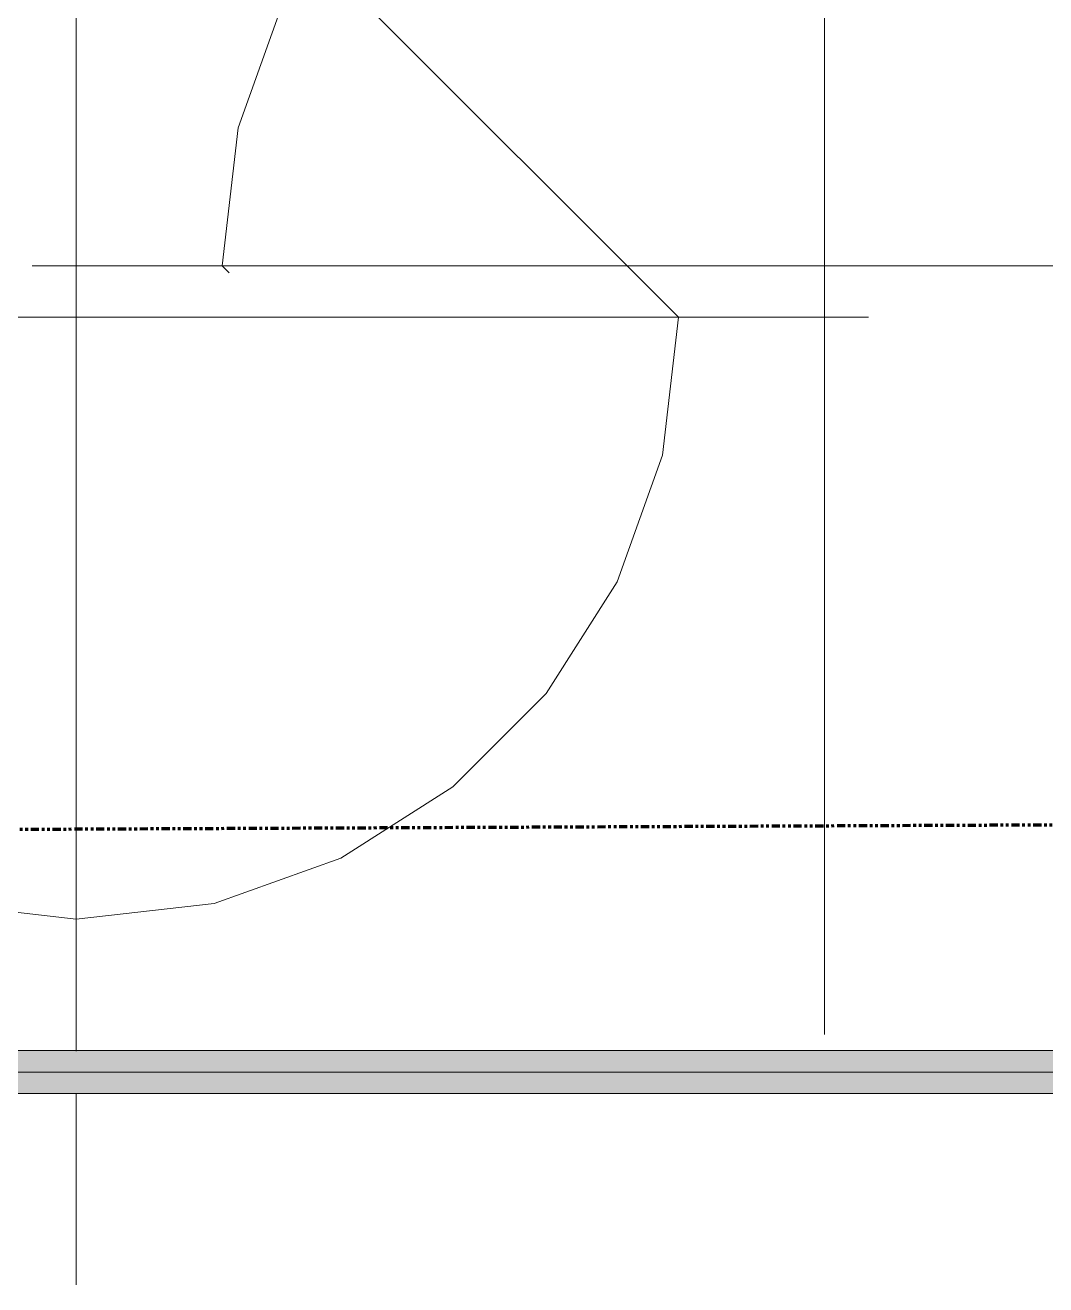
# Model space of a CAD drawing. Header units: inches. Extents: x 9391 to 11530, y 1186 to 2858.
# Drawn here: x 11061.4 to 11108.2, y 2594.8 to 2652.6 of the extents above; entities that cross this region are included whole.
import ezdxf

# ---------------------------------------------------------------- set-up
doc = ezdxf.new("R2010")
doc.units = ezdxf.units.IN
doc.header["$MEASUREMENT"] = 0
doc.linetypes.add('Double Dash 3_8_', pattern=[1, 0.375, -0.125, 0.125, -0.125, 0.125, -0.125])
for name, color, linetype, lineweight in [('A-DETL-GENF-1', 254, 'Continuous', 9), ('A-DETL-GENF-3', 9, 'Continuous', 9), ('A-FLOR-HRAL', 11, 'Continuous', 9), ('C-PROP-LINE', 91, 'Double Dash 3_8_', 211)]:
    doc.layers.add(name, color=color, linetype=linetype, lineweight=lineweight)

# ---------------------------------------------------------------- blocks, each defined once
blk = doc.blocks.new('meyer lilac 26082 - meyer lilac 26082-1542758-FLOOR PLAN - ROOF')
at = {"layer": 'A-DETL-GENF-1'}
for p, q in [((0.001, 15.374), (0.001, 4.895)), ((0.001, 3.367), (0.001, 12.099)), ((0.001, 4.895), (0.001, 1.62)), ((0.001, -12.569), (0.001, 3.367)), ((0.001, -0.202), (0.001, 1.62)), ((-32.105, 0), (-26.682, 0)), ((-26.682, 0), (-18.901, 0)), ((-18.901, 0), (-12.299, 0)), ((-12.299, 0), (-3.811, 0)), ((-3.811, 0), (2.084, 0)), ((2.084, 0), (8.214, 0)), ((8.214, 0), (15.995, 0)), ((-28.568, 0), (-36.349, 0)), ((-36.349, 0), (-31.398, 0)), ((-31.398, 0), (-35.642, 0)), ((-35.642, 0), (-33.284, 0)), ((-33.284, 0), (-32.105, 0)), ((-26.918, 0), (-28.568, 0)), ((-18.194, 0), (-26.918, 0)), ((-10.177, 0), (-18.194, 0)), ((-3.339, 0), (-10.177, 0)), ((-3.339, 0), (3.97, 0)), ((7.979, 0), (3.97, 0)), ((12.93, 0), (7.979, 0)), ((0.001, -3.819), (0.001, -7.985)), ((0.001, -7.985), (0.001, -13.661)), ((0.001, -20.21), (0.001, -12.569)), ((0.001, -16.062), (0.001, -13.224)), ((0.001, -13.224), (0.001, -18.027)), ((0.001, -13.661), (0.001, -16.062)), ((0.001, -18.027), (0.001, -23.921)), ((0.001, -24.576), (0.001, -20.21)), ((0.001, -23.921), (0.001, -22.175)), ((0.001, -22.175), (0.001, -29.16)), ((0.001, -32.872), (0.001, -24.576)), ((0.001, -29.16), (0.001, -35.273)), ((0.001, -35.273), (0.001, -32.872))]:
    blk.add_line(p, q, dxfattribs=at)
at = {"layer": 'A-DETL-GENF-3'}
for p, q in [((-26.902, 6.331), (-24.821, 12.146)), ((-27.632, 0), (-26.902, 6.331)), ((-27.632, 0), (-27.311, -0.321))]:
    blk.add_line(p, q, dxfattribs=at)
blk = doc.blocks.new('meyer lilac 26082 - meyer lilac 26082-V97-FLOOR PLAN - ROOF')
at = {"layer": 'A-DETL-GENF-1'}
for p, q in [((0.001, 36.767), (0.001, 44.408)), ((0.001, 44.408), (0.001, 42.968)), ((0.001, 42.968), (0.001, 41.592)), ((0.001, 41.685), (0.001, 42.662)), ((0.001, 42.662), (0.001, 35.627)), ((0.001, 40.745), (0.001, 41.685)), ((0.001, 41.592), (0.001, 40.341)), ((0.001, 39.878), (0.001, 40.745)), ((0.001, 40.341), (0.001, 39.279)), ((0.001, 39.119), (0.001, 39.878)), ((0.001, 39.279), (0.001, 38.47)), ((0.001, 38.506), (0.001, 39.119)), ((0.001, 38.073), (0.001, 38.506)), ((0.001, 38.47), (0.001, 37.975)), ((0.001, 37.859), (0.001, 38.073)), ((0.001, 37.975), (0.001, 37.859)), ((0.001, 35.627), (0.001, 36.767)), ((0.001, 19.303), (0.001, 33.688)), ((0.001, 33.688), (0.001, 18.648)), ((-6.331, 26.902), (0, 27.632)), ((0, 27.632), (6.331, 26.902)), ((-12.146, 24.821), (-6.331, 26.902)), ((-17.277, 21.557), (-12.146, 24.821)), ((-21.557, 17.277), (-17.277, 21.557)), ((0.001, 12.099), (0.001, 19.303)), ((0.001, 18.648), (0.001, 15.374)), ((-24.821, 12.146), (-21.557, 17.277)), ((0.001, 15.374), (0.001, 4.895)), ((-26.902, 6.331), (-24.821, 12.146)), ((0.001, 3.367), (0.001, 12.099)), ((-27.632, 0), (-26.902, 6.331)), ((0.001, 4.895), (0.001, 1.62)), ((0.001, -12.569), (0.001, 3.367)), ((0.001, -2.309), (0.001, 1.62)), ((-32.105, 0), (-26.682, 0)), ((-26.682, 0), (-18.901, 0)), ((-18.901, 0), (-12.299, 0)), ((-12.299, 0), (-3.811, 0)), ((-3.811, 0), (2.084, 0)), ((2.084, 0), (8.214, 0)), ((-28.568, 0), (-36.349, 0)), ((-36.349, 0), (-31.398, 0)), ((-31.398, 0), (-35.642, 0)), ((-35.642, 0), (-33.284, 0)), ((-33.284, 0), (-32.105, 0)), ((-26.918, 0), (-28.568, 0)), ((-27.632, 0), (0, -27.632)), ((-18.194, 0), (-26.918, 0)), ((-10.177, 0), (-18.194, 0)), ((-3.339, 0), (-10.177, 0)), ((-3.339, 0), (3.97, 0)), ((0.001, -2.309), (0.001, -7.985)), ((0.001, -7.985), (0.001, -13.661)), ((0.001, -20.21), (0.001, -12.569)), ((0.001, -16.062), (0.001, -13.224)), ((0.001, -13.224), (0.001, -18.027))]:
    blk.add_line(p, q, dxfattribs=at)
blk = doc.blocks.new('Railing - Railing-1679211-FLOOR PLAN - ROOF')
at = {"layer": 'A-FLOR-HRAL'}
blk.add_hatch(color=256, dxfattribs=at).paths.add_polyline_path([(-2604.579, 11250.367), (-2604.579, 11314.311), (-2605.564, 11315.248), (-2605.545, 11294.054), (-2605.563, 11288.435), (-2605.564, 11246.879), (-2605.539, 10123.782), (-2604.579, 10123.782), (-2604.579, 11249.204)], flags=0)
h = blk.add_hatch(color=256, dxfattribs=at)
h.paths.add_polyline_path([(-2604.579, 10402.812), (-2604.579, 10402.812), (-2604.21, 10401.728)], flags=0)
h.paths.add_polyline_path([(-2603.595, 11291.059), (-2603.615, 11308.017), (-2603.62, 11313.352), (-2604.579, 11314.311), (-2604.579, 10123.782), (-2603.595, 10123.782), (-2603.602, 10142.954), (-2603.595, 10153.858), (-2603.595, 11290.745)], flags=0)
h.paths.add_polyline_path([(-2603.633, 10150.709), (-2603.633, 10150.709), (-2603.633, 10151.674)], flags=0)
h.paths.add_polyline_path([(-2603.883, 10291.2), (-2603.883, 10291.2), (-2603.883, 10291.35)], flags=0)
h.paths.add_polyline_path([(-2603.883, 10295.851), (-2603.884, 10295.851), (-2604.195, 10295.851)], flags=0)
h.paths.add_polyline_path([(-2604.203, 11209.375), (-2604.203, 11209.375), (-2604.203, 11209.675)], flags=0)
h.paths.add_polyline_path([(-2604.203, 10298.061), (-2604.203, 10298.061), (-2604.203, 10298.176)], flags=0)
h.paths.add_polyline_path([(-2604.203, 10223.769), (-2604.203, 10223.768), (-2604.203, 10224.546)], flags=0)
h.paths.add_polyline_path([(-2604.203, 10223.468), (-2604.203, 10223.468), (-2604.203, 10223.768)], flags=0)
h.paths.add_polyline_path([(-2604.203, 10800.432), (-2604.203, 10800.431), (-2604.203, 10801.522)], flags=0)
h.paths.add_polyline_path([(-2604.203, 11005.054), (-2604.203, 11005.053), (-2604.203, 11006.144)], flags=0)
h.paths.add_polyline_path([(-2604.203, 11060.86), (-2604.203, 11060.859), (-2604.203, 11061.95)], flags=0)
h.paths.add_polyline_path([(-2604.203, 11098.064), (-2604.203, 11098.063), (-2604.203, 11099.154)], flags=0)
h.paths.add_polyline_path([(-2604.203, 10465.595), (-2604.203, 10465.594), (-2604.203, 10466.685)], flags=0)
h.paths.add_polyline_path([(-2604.203, 10186.565), (-2604.203, 10186.564), (-2604.203, 10187.655)], flags=0)
for p, q in [((-2605.564, 11315.296), (-2605.564, 10123.782)), ((-2604.579, 10123.782), (-2604.579, 11314.311)), ((-2603.595, 10123.782), (-2603.595, 11313.327))]:
    blk.add_line(p, q, dxfattribs=at)
blk = doc.blocks.new('Family - ___-1646256-FLOOR PLAN - ROOF')
at = {"layer": 'C-PROP-LINE'}
blk.add_line((-2608.445, 9390.686), (-2616.713, 11287.658), dxfattribs=at)

msp = doc.modelspace()

# ---------------------------------------------------------------- block references
at = {"layer": 'A-DETL-GENF-1'}
msp.add_blockref('meyer lilac 26082 - meyer lilac 26082-1542758-FLOOR PLAN - ROOF', (11098.088, 2641.582), dxfattribs=at)
at = {"layer": 'A-DETL-GENF-1', "rotation": 180}
msp.add_blockref('meyer lilac 26082 - meyer lilac 26082-V97-FLOOR PLAN - ROOF', (11063.757, 2639.225), dxfattribs=at)
at = {"layer": 'A-FLOR-HRAL', "rotation": 270.0000000000005}
msp.add_blockref('Railing - Railing-1679211-FLOOR PLAN - ROOF', (0, 0), dxfattribs=at)
at = {"layer": 'C-PROP-LINE', "rotation": 270.0000000000005}
msp.add_blockref('Family - ___-1646256-FLOOR PLAN - ROOF', (0, 0), dxfattribs=at)

doc.saveas('drawing.dxf')
